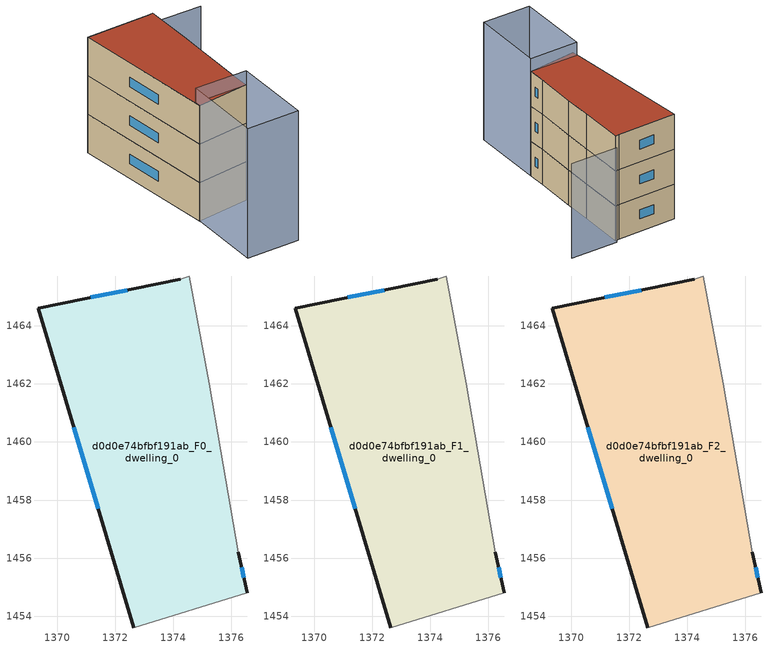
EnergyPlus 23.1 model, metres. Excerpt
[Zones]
d0d0e74bfbf191ab_F0_dwelling_0
 floor ground (EU_floor_Construction): 1374.55,1465.71 1375.25,1462.01 1375.65,1459.71 1376.25,1456.2 1376.55,1454.8 1372.64,1453.6 1369.34,1464.61 1374.25,1465.61 z0
 wall outside (EU_wall_Construction): 1376.55,1454.8 1376.25,1456.2 / 1374.25,1465.61 1369.34,1464.61 1372.64,1453.6 z0:3
 wall adiabatic (EU_wall_Construction): 1376.25,1456.2 1375.65,1459.71 1375.25,1462.01 1374.55,1465.71 1374.25,1465.61 / 1372.64,1453.6 1376.55,1454.8 z0:3
 window (EU_Window_Construction): 1376.43,1455.32 1376.36,1455.68 / 1370.57,1460.51 1371.41,1457.7 / 1372.42,1465.24 1371.17,1464.98 z1.12:1.88
d0d0e74bfbf191ab_F1_dwelling_0
 floor to d0d0e74bfbf191ab_F0_dwelling_0 (EU_floor_Construction): 1374.55,1465.71 1375.25,1462.01 1375.65,1459.71 1376.25,1456.2 1376.55,1454.8 1372.64,1453.6 1369.34,1464.61 1374.25,1465.61 z3
 wall outside (EU_wall_Construction): 1376.55,1454.8 1376.25,1456.2 / 1374.25,1465.61 1369.34,1464.61 1372.64,1453.6 z3:6
 wall adiabatic (EU_wall_Construction): 1376.25,1456.2 1375.65,1459.71 1375.25,1462.01 1374.55,1465.71 1374.25,1465.61 / 1372.64,1453.6 1376.55,1454.8 z3:6
 window (EU_Window_Construction): 1376.43,1455.32 1376.36,1455.68 / 1370.57,1460.51 1371.41,1457.7 / 1372.42,1465.24 1371.17,1464.98 z4.12:4.88
d0d0e74bfbf191ab_F2_dwelling_0
 floor to d0d0e74bfbf191ab_F1_dwelling_0 (EU_floor_Construction): 1374.55,1465.71 1375.25,1462.01 1375.65,1459.71 1376.25,1456.2 1376.55,1454.8 1372.64,1453.6 1369.34,1464.61 1374.25,1465.61 z6
 wall outside (EU_wall_Construction): 1376.55,1454.8 1376.25,1456.2 / 1374.25,1465.61 1369.34,1464.61 1372.64,1453.6 z6:9
 wall adiabatic (EU_wall_Construction): 1376.25,1456.2 1375.65,1459.71 1375.25,1462.01 1374.55,1465.71 1374.25,1465.61 / 1372.64,1453.6 1376.55,1454.8 z6:9
 window (EU_Window_Construction): 1376.43,1455.32 1376.36,1455.68 / 1370.57,1460.51 1371.41,1457.7 / 1372.42,1465.24 1371.17,1464.98 z7.12:7.88
 roof outside (EU_roof_Construction): 1376.55,1454.8 1376.25,1456.2 1375.65,1459.71 1375.25,1462.01 1374.55,1465.71 1374.25,1465.61 1369.34,1464.61 1372.64,1453.6 z9
shading: 1376.55,1454.8 1377.65,1448.7 / 1377.65,1448.7 1373.66,1447.98 / 1373.66,1447.98 1372.56,1454.08 / 1372.56,1454.08 1376.55,1454.8 z0:10.1; 1378.45,1466.61 1374.52,1465.9 z0:8.1
[Building]
EU S2 Campaign: North Axis=0; Terrain=City; Solar Distribution=FullExterior
[Site:Location]
Lyon-Bron: Latitude=45.75; Longitude=5; Time Zone=1; Elevation=198
[SizingPeriod:WeatherFileDays]
AnnualSizingPeriod: Begin Month=1; Begin Day of Month=1; End Month=12; End Day of Month=31; Day of Week for Start Day=Monday; Use Weather File Daylight Saving Period=No; Use Weather File Rain and Snow Indicators=No
[MATERIAL]
EU_InternalMass_Material: Roughness=MediumRough; Thickness=0.1; Conductivity=1; Density=1800; Specific Heat=900; Thermal Absorptance=0.9; Solar Absorptance=0.7; Visible Absorptance=0.7
[MATERIAL:NOMASS] Roughness=MediumRough; Thermal Absorptance=0.9; Solar Absorptance=0.7; Visible Absorptance=0.7
Name | Thermal Resistance
EU_wall_NoMass | 0.923011
EU_roof_NoMass | 0.422242
EU_floor_NoMass | 0.625
[WINDOWMATERIAL:SIMPLEGLAZINGSYSTEM]
EU_Window_SimpleGlazing: UFactor=3.92; Solar Heat Gain Coefficient=0.83; Visible Transmittance=0.83
[CONSTRUCTION]
EU_wall_Construction: EU_wall_NoMass
EU_roof_Construction: EU_roof_NoMass
EU_floor_Construction: EU_floor_NoMass
EU_Window_Construction: EU_Window_SimpleGlazing
EU_InternalMass_Construction: EU_InternalMass_Material
[ZONE] Type=1; Multiplier=1; Ceiling Height=autocalculate; Floor Area=autocalculate; Part of Total Floor Area=Yes
Name | Volume
d0d0e74bfbf191ab_F0_dwelling_0 | 158.405
d0d0e74bfbf191ab_F1_dwelling_0; d0d0e74bfbf191ab_F2_dwelling_0 | 158.406
[INTERNALMASS] Construction=EU_InternalMass_Construction; Surface Area=52.8022
Name | Zone or ZoneList
d0d0e74bfbf191ab_F0_dwelling_0_EU_InternalMass | d0d0e74bfbf191ab_F0_dwelling_0
d0d0e74bfbf191ab_F1_dwelling_0_EU_InternalMass | d0d0e74bfbf191ab_F1_dwelling_0
d0d0e74bfbf191ab_F2_dwelling_0_EU_InternalMass | d0d0e74bfbf191ab_F2_dwelling_0
[OTHEREQUIPMENT] Fuel Type=Electricity; Design Level Calculation Method=Watts/Area; Power per Zone Floor Area=1; Fraction Latent=0; Fraction Radiant=0; Fraction Lost=0; Carbon Dioxide Generation Rate=0; EndUse Subcategory=EU_Step8_InternalGains
Name | Zone or ZoneList or Space or SpaceList | Schedule
EU_Step8_InternalGain_d0d0e74bfbf191ab_F0_dwelling_0_f000 | d0d0e74bfbf191ab_F0_dwelling_0 | EU_Step8_GainSchedule_d0d0e74bfbf191ab_F0_dwelling_0_f000
EU_Step8_InternalGain_d0d0e74bfbf191ab_F1_dwelling_0_f000 | d0d0e74bfbf191ab_F1_dwelling_0 | EU_Step8_GainSchedule_d0d0e74bfbf191ab_F1_dwelling_0_f000
EU_Step8_InternalGain_d0d0e74bfbf191ab_F2_dwelling_0_f000 | d0d0e74bfbf191ab_F2_dwelling_0 | EU_Step8_GainSchedule_d0d0e74bfbf191ab_F2_dwelling_0_f000
[ZONEVENTILATION:DESIGNFLOWRATE] Schedule=EU_AlwaysOn; Design Flow Rate Calculation Method=AirChanges/Hour; Air Changes per Hour=0.64; Ventilation Type=Natural; Fan Pressure Rise=0; Fan Total Efficiency=1; Constant Term Coefficient=1; Temperature Term Coefficient=0; Velocity Term Coefficient=0; Velocity Squared Term Coefficient=0; Minimum Indoor Temperature=-100; Maximum Indoor Temperature=100; Delta Temperature=-100; Minimum Outdoor Temperature=-100; Maximum Outdoor Temperature=100; Maximum Wind Speed=40
Name | Zone or ZoneList or Space or SpaceList
EU_ConstantAir_d0d0e74bfbf191ab_F0_dwelling_0 | d0d0e74bfbf191ab_F0_dwelling_0
EU_ConstantAir_d0d0e74bfbf191ab_F1_dwelling_0 | d0d0e74bfbf191ab_F1_dwelling_0
EU_ConstantAir_d0d0e74bfbf191ab_F2_dwelling_0 | d0d0e74bfbf191ab_F2_dwelling_0
[HVACTEMPLATE:THERMOSTAT] Constant Heating Setpoint=20; Constant Cooling Setpoint=50
EU_HeatOnly_d0d0e74bfbf191ab_F0_dwelling_0; EU_HeatOnly_d0d0e74bfbf191ab_F1_dwelling_0; EU_HeatOnly_d0d0e74bfbf191ab_F2_dwelling_0
[HVACTEMPLATE:ZONE:IDEALLOADSAIRSYSTEM] System Availability Schedule=EU_AlwaysOn; Maximum Heating Supply Air Temperature=50; Minimum Cooling Supply Air Temperature=13; Maximum Heating Supply Air Humidity Ratio=0.0156; Minimum Cooling Supply Air Humidity Ratio=0.0077; Heating Limit=NoLimit; Cooling Limit=NoLimit; Heating Availability Schedule=EU_AlwaysOn; Cooling Availability Schedule=EU_CoolingOff; Dehumidification Control Type=ConstantSensibleHeatRatio; Cooling Sensible Heat Ratio=0.7; Dehumidification Setpoint=60; Humidification Control Type=None; Humidification Setpoint=30; Outdoor Air Method=None; Outdoor Air Flow Rate per Person=0.00944; Outdoor Air Flow Rate per Zone Floor Area=0; Outdoor Air Flow Rate per Zone=0; Demand Controlled Ventilation Type=None; Outdoor Air Economizer Type=NoEconomizer; Heat Recovery Type=None; Sensible Heat Recovery Effectiveness=0.7; Latent Heat Recovery Effectiveness=0.65
Name | Template Thermostat
d0d0e74bfbf191ab_F0_dwelling_0 | EU_HeatOnly_d0d0e74bfbf191ab_F0_dwelling_0
d0d0e74bfbf191ab_F1_dwelling_0 | EU_HeatOnly_d0d0e74bfbf191ab_F1_dwelling_0
d0d0e74bfbf191ab_F2_dwelling_0 | EU_HeatOnly_d0d0e74bfbf191ab_F2_dwelling_0
[SIZING:ZONE] Zone Cooling Design Supply Air Temperature Input Method=SupplyAirTemperature; Zone Cooling Design Supply Air Temperature=13; Zone Heating Design Supply Air Temperature Input Method=SupplyAirTemperature; Zone Heating Design Supply Air Temperature=50; Zone Cooling Design Supply Air Humidity Ratio=0.008; Zone Heating Design Supply Air Humidity Ratio=0.008; Cooling Design Air Flow Method=DesignDay; Cooling Design Air Flow Rate=0; Cooling Minimum Air Flow per Zone Floor Area=0.000762; Cooling Minimum Air Flow=0; Cooling Minimum Air Flow Fraction=0.2; Heating Design Air Flow Method=DesignDay; Heating Design Air Flow Rate=0; Heating Maximum Air Flow per Zone Floor Area=0.002032; Heating Maximum Air Flow=0.141576; Heating Maximum Air Flow Fraction=0.3; Account for Dedicated Outdoor Air System=No; Dedicated Outdoor Air System Control Strategy=NeutralSupplyAir; Dedicated Outdoor Air Low Setpoint Temperature for Design=autosize; Dedicated Outdoor Air High Setpoint Temperature for Design=autosize; Zone Load Sizing Method=Sensible Load Only No Latent Load; Zone Latent Cooling Design Supply Air Humidity Ratio Input Method=HumidityRatioDifference; Zone Cooling Design Supply Air Humidity Ratio Difference=0.005; Zone Latent Heating Design Supply Air Humidity Ratio Input Method=HumidityRatioDifference; Zone Humidification Design Supply Air Humidity Ratio Difference=0.005
d0d0e74bfbf191ab_F0_dwelling_0; d0d0e74bfbf191ab_F1_dwelling_0; d0d0e74bfbf191ab_F2_dwelling_0
[SCHEDULE:CONSTANT]
Name | Hourly Value
EU_AlwaysOn | 1
EU_CoolingOff | 0
[SCHEDULE:FILE] Column Number=1; Rows to Skip at Top=0; Number of Hours of Data=8760; Column Separator=Comma; Interpolate to Timestep=No; Minutes per Item=60; Adjust Schedule for Daylight Savings=Yes
Name | File
EU_Step8_GainSchedule_d0d0e74bfbf191ab_F0_dwelling_0_f000 | ../../schedules/d0d0e74bfbf191ab/d0d0e74bfbf191ab_F0_dwelling_0_f000_gain.csv
EU_Step8_GainSchedule_d0d0e74bfbf191ab_F1_dwelling_0_f000 | ../../schedules/d0d0e74bfbf191ab/d0d0e74bfbf191ab_F1_dwelling_0_f000_gain.csv
EU_Step8_GainSchedule_d0d0e74bfbf191ab_F2_dwelling_0_f000 | ../../schedules/d0d0e74bfbf191ab/d0d0e74bfbf191ab_F2_dwelling_0_f000_gain.csv
